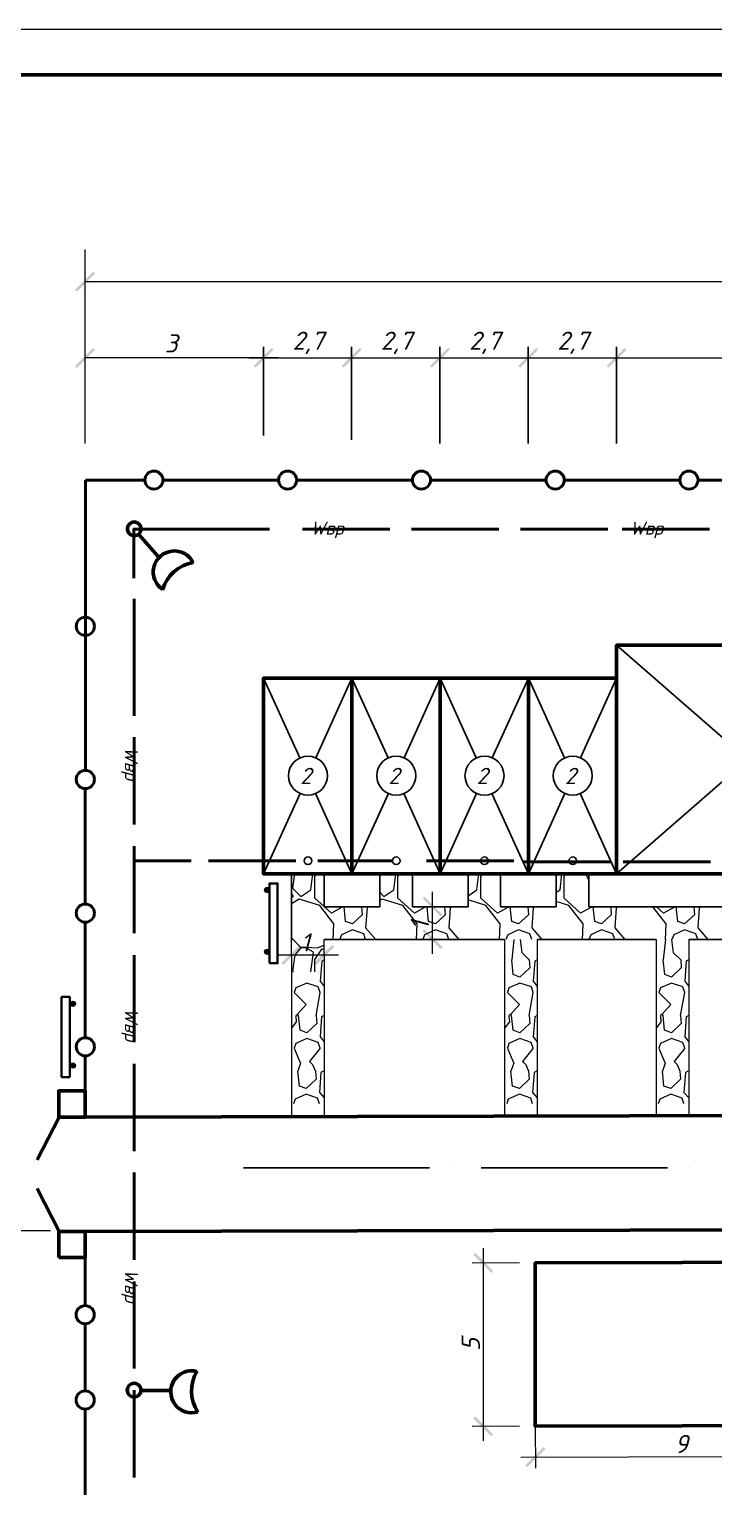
# Model space of a CAD drawing. Header units: millimetres. Extents: x 2279 to 5236, y 896 to 2828.
# Drawn here: x 3529.2 to 3604.6, y 2539.6 to 2700.3 of the extents above; entities that cross this region are included whole.
import ezdxf

# ---------------------------------------------------------------- set-up
doc = ezdxf.new("R2010")
doc.units = ezdxf.units.MM
for name, color, linetype in [('PDF _!!ОСНОВНАЯ', 7, 'Continuous'), ('PDF _!!СЕТИ - ВК', 7, 'Continuous'), ('PDF _!!ТОНКАЯ', 7, 'Continuous'), ('PDF _0', 7, 'Continuous'), ('PDF _оси', 7, 'Continuous'), ('PDF _Текст', 7, 'Continuous')]:
    doc.layers.add(name, color=color, linetype=linetype)
doc.layers.add('Тонкие', color=83, linetype='Continuous', lineweight=15)
doc.styles.add('PDF ISOCPEUR Italic', font='isocpeui.ttf')

msp = doc.modelspace()

# ---------------------------------------------------------------- linework, layer by layer
at = {"linetype": 'ByBlock', "lineweight": 40, "ltscale": 10}
for p, q in [((3535.43, 2650.59), (3535.42, 2649.9)), ((3535.42, 2635.47), (3535.42, 2649.9)), ((3541.97, 2650.59), (3535.43, 2650.59)), ((3535.42, 2618.59), (3535.42, 2635.47)), ((3540.79, 2608.61), (3547.06, 2608.61)), ((3535.4, 2557.6), (3535.4, 2550.2))]:
    msp.add_line(p, q, dxfattribs=at)
at = {"linetype": 'ByBlock', "lineweight": 15, "ltscale": 10}
for p, q in [((3581.6, 2599.97), (3581.6, 2580.5)), ((3582.63, 2599.97), (3582.38, 2597.7)), ((3583.52, 2598.49), (3583.34, 2599.97)), ((3585.19, 2599.97), (3585.19, 2580.51)), ((3598.28, 2599.97), (3598.28, 2580.54)), ((3599.31, 2599.97), (3599.06, 2597.7)), ((3600.2, 2598.49), (3600.02, 2599.97)), ((3601.87, 2599.97), (3601.87, 2580.55)), ((3558.13, 2598.25), (3558.13, 2580.44)), ((3561.72, 2598.26), (3561.72, 2580.45)), ((3584.31, 2597.7), (3583.52, 2598.49)), ((3600.99, 2597.7), (3600.2, 2598.49)), ((3558.43, 2594.11), (3559.74, 2592.8)), ((3560.83, 2591.58), (3561.28, 2594.11)), ((3581.91, 2594.11), (3583.22, 2592.8)), ((3584.3, 2591.58), (3584.75, 2594.11)), ((3598.59, 2594.11), (3599.9, 2592.8)), ((3600.98, 2591.58), (3601.43, 2594.11)), ((3558.8, 2591.72), (3558.63, 2591.58)), ((3559.74, 2592.8), (3558.8, 2591.72)), ((3558.9, 2591.58), (3558.8, 2591.72)), ((3582.28, 2591.72), (3582.1, 2591.58)), ((3583.22, 2592.8), (3582.28, 2591.72)), ((3582.37, 2591.58), (3582.28, 2591.72)), ((3598.96, 2591.72), (3598.78, 2591.58)), ((3599.9, 2592.8), (3598.96, 2591.72)), ((3599.05, 2591.58), (3598.96, 2591.72)), ((3558.43, 2587.99), (3558.84, 2587)), ((3558.84, 2587), (3559.12, 2586.31)), ((3561.27, 2587.99), (3560.11, 2586.5)), ((3581.9, 2587.99), (3582.31, 2587)), ((3582.31, 2587), (3582.6, 2586.31)), ((3584.74, 2587.99), (3583.58, 2586.5)), ((3598.58, 2587.99), (3598.99, 2587)), ((3598.99, 2587), (3599.28, 2586.31)), ((3601.43, 2587.99), (3600.26, 2586.5)), ((3559.12, 2586.31), (3558.83, 2585.43)), ((3560.11, 2586.5), (3560.45, 2586.16)), ((3560.45, 2586.16), (3560.76, 2585.43)), ((3582.6, 2586.31), (3582.3, 2585.43)), ((3583.58, 2586.5), (3583.93, 2586.16)), ((3583.93, 2586.16), (3584.23, 2585.43)), ((3599.28, 2586.31), (3598.98, 2585.43)), ((3600.26, 2586.5), (3600.61, 2586.16)), ((3600.61, 2586.16), (3600.91, 2585.43))]:
    msp.add_line(p, q, dxfattribs=at)
at = {"layer": 'PDF _!!ОСНОВНАЯ', "lineweight": 50}
for points in [[(3446.91, 2111.29), (4262.91, 2111.29), (4262.91, 2695.25), (3446.91, 2695.25)], [(3593.93, 2607.19), (3622.75, 2607.19), (3622.75, 2632.38), (3593.93, 2632.38)], [(3564.77, 2607.19), (3564.77, 2628.76), (3555.05, 2628.76), (3555.05, 2607.19)], [(3574.49, 2607.19), (3574.49, 2628.76), (3564.77, 2628.76), (3564.77, 2607.19)], [(3584.21, 2607.19), (3584.21, 2628.76), (3574.49, 2628.76), (3574.49, 2607.19)], [(3593.93, 2607.19), (3593.93, 2628.76), (3584.21, 2628.76), (3584.21, 2607.19)], [(3532.49, 2580.39), (3535.41, 2580.39), (3535.41, 2583.27), (3532.49, 2583.27)], [(3532.49, 2564.91), (3535.41, 2564.91), (3535.41, 2567.79), (3532.49, 2567.79)], [(3617.34, 2546.4), (3617.37, 2564.39), (3584.97, 2564.31), (3584.97, 2546.31)]]:
    msp.add_lwpolyline(points, close=True, dxfattribs=at)
at = {"layer": 'PDF _!!ОСНОВНАЯ', "lineweight": 40}
for points in [[(3556.67, 2650.57), (3546.51, 2650.57), (3543.97, 2650.57)], [(3571.4, 2650.57), (3561.24, 2650.57), (3558.7, 2650.57)], [(3586.14, 2650.57), (3575.98, 2650.57), (3573.44, 2650.57)], [(3600.87, 2650.57), (3590.71, 2650.57), (3588.17, 2650.57)], [(3600.87, 2650.57), (3590.71, 2650.57), (3588.17, 2650.57)], [(3615.6, 2650.57), (3605.44, 2650.57), (3602.9, 2650.57)], [(3555.69, 2645.19), (3540.77, 2645.19), (3540.77, 2639.77)], [(3548.81, 2645.19), (3540.77, 2645.19)], [(3568.97, 2645.19), (3559.35, 2645.19)], [(3580.96, 2645.19), (3571.34, 2645.19)], [(3580.96, 2645.19), (3571.38, 2645.19)], [(3592.95, 2645.19), (3583.33, 2645.19)], [(3604.15, 2645.19), (3594.54, 2645.19)], [(3540.79, 2637.51), (3540.79, 2624.62)], [(3540.79, 2622.25), (3540.79, 2612.63)], [(3540.79, 2622.21), (3540.79, 2612.63)], [(3535.41, 2603.86), (3535.41, 2614.02), (3535.41, 2616.56)], [(3540.79, 2610.23), (3540.79, 2600.64)], [(3558.6, 2608.61), (3548.98, 2608.61)], [(3558.6, 2608.61), (3549.66, 2608.61)], [(3569.24, 2608.61), (3561.01, 2608.61)], [(3582.62, 2608.61), (3573, 2608.61)], [(3593.32, 2608.53), (3583.7, 2608.53)], [(3604.29, 2608.53), (3594.67, 2608.53)], [(3535.41, 2589.13), (3535.41, 2599.29), (3535.41, 2601.83)], [(3540.79, 2598.24), (3540.79, 2588.65)], [(3535.41, 2580.39), (3535.41, 2587.09)], [(3540.79, 2586.25), (3540.79, 2576.63)], [(3540.79, 2574.26), (3540.79, 2564.64)], [(3540.79, 2574.26), (3540.79, 2564.67)], [(3535.41, 2567.79), (3535.41, 2559.66)], [(3540.79, 2562.27), (3540.79, 2552.68)], [(3540.79, 2550.28), (3540.79, 2540.66)], [(3535.39, 2548.17), (3535.39, 2538.01), (3535.39, 2535.47)]]:
    msp.add_lwpolyline(points, dxfattribs=at)
at = {"layer": 'PDF _!!ОСНОВНАЯ', "lineweight": 50}
for points in [[(3543.43, 2642.17), (3541.3, 2644.58)], [(3532.53, 2580.39), (3530.12, 2575.68)], [(3820.37, 2581.08), (3535.41, 2580.39)], [(3532.53, 2567.79), (3530.12, 2572.5)], [(3820.37, 2568.48), (3535.41, 2567.79)], [(3544.77, 2550.26), (3541.55, 2550.26)]]:
    msp.add_lwpolyline(points, dxfattribs=at)
at = {"layer": 'PDF _!!ОСНОВНАЯ', "lineweight": 25}
for points in [[(3573.33, 2574.78), (3552.84, 2574.78)], [(3575.7, 2574.78), (3575.7, 2574.78)], [(3599.52, 2574.78), (3579.03, 2574.78)], [(3601.89, 2574.78), (3601.89, 2574.78)]]:
    msp.add_lwpolyline(points, dxfattribs=at)
at = {"layer": 'PDF _!!ОСНОВНАЯ', "lineweight": 40}
for centre in [(3542.97, 2650.59), (3542.97, 2650.59), (3557.7, 2650.59), (3557.7, 2650.59), (3572.44, 2650.59), (3572.44, 2650.59), (3587.17, 2650.59), (3587.17, 2650.59), (3601.9, 2650.59), (3601.9, 2650.59), (3535.42, 2634.47), (3535.42, 2617.59), (3535.42, 2602.86), (3535.42, 2588.13), (3535.4, 2558.6), (3535.4, 2549.2)]:
    msp.add_circle(centre, 0.999, dxfattribs=at)
at = {"layer": 'PDF _!!ОСНОВНАЯ', "lineweight": 50}
for centre in [(3540.81, 2645.21), (3540.79, 2550.28)]:
    msp.add_circle(centre, 0.762, dxfattribs=at)
for centre, radius, start, end in [((3545.22, 2640.46), 2.32, 26.2024, 236.7938), ((3547.95, 2637.36), 4.18, 98.8605, 164.1357), ((3547.14, 2550.11), 2.32, 75.8117, 286.4031), ((3551.29, 2550.2), 4.18, 148.4698, 213.745)]:
    msp.add_arc(centre, radius, start, end, dxfattribs=at)
at = {"layer": 'PDF _!!СЕТИ - ВК', "lineweight": 20}
for points in [[(3535.39, 2654.63), (3535.39, 2676.02)], [(3535.39, 2672.48), (3930.12, 2672.48)], [(3556.65, 2664.06), (3535.39, 2664.06)], [(3553.43, 2664.06), (3566.37, 2664.06)], [(3563.15, 2664.06), (3576.09, 2664.06)], [(3572.87, 2664.06), (3585.81, 2664.06)], [(3582.59, 2664.06), (3595.53, 2664.06)], [(3592.31, 2664.06), (3624.32, 2664.06)], [(3573.67, 2598.38), (3573.67, 2605.19)], [(3574.49, 2603.56), (3572.45, 2603.56)], [(3558.13, 2598.14), (3558.13, 2599.88)], [(3561.72, 2598.14), (3561.72, 2599.97)], [(3575.44, 2599.97), (3572.45, 2599.97)], [(3556.54, 2598.25), (3563.31, 2598.25)], [(3531.58, 2567.86), (3526.36, 2567.86)], [(3579.24, 2565.92), (3579.24, 2544.7)], [(3583.24, 2564.31), (3578.04, 2564.29)], [(3583.24, 2546.31), (3578.04, 2546.28)], [(3584.97, 2546.31), (3584.99, 2541.68)], [(3583.39, 2542.91), (3618.97, 2543)]]:
    msp.add_lwpolyline(points, dxfattribs=at)
for points in [[(3555.03, 2665.28), (3555.03, 2655.5)], [(3564.75, 2665.28), (3564.75, 2655.02)], [(3574.47, 2665.28), (3574.47, 2654.63)], [(3584.19, 2665.28), (3584.19, 2654.63)], [(3593.91, 2665.28), (3593.91, 2654.63)]]:
    msp.add_lwpolyline(points, close=True, dxfattribs=at)
at = {"layer": 'PDF _!!СЕТИ - ВК', "lineweight": 25}
msp.add_lwpolyline([(3573.67, 2599.97), (3572.45, 2599.97)], dxfattribs=at)
at = {"layer": 'PDF _!!ТОНКАЯ', "lineweight": 25}
for points in [[(3593.93, 2632.38), (3606.73, 2621.21)], [(3555.05, 2628.76), (3559.04, 2619.96)], [(3568.76, 2619.96), (3564.77, 2628.76), (3560.8, 2619.96)], [(3578.48, 2619.96), (3574.49, 2628.76), (3570.52, 2619.96)], [(3588.2, 2619.96), (3584.21, 2628.76), (3580.24, 2619.96)], [(3593.93, 2628.76), (3589.96, 2619.96)], [(3589.96, 2615.99), (3593.93, 2607.19), (3606.73, 2618.36)], [(3559.04, 2615.99), (3555.05, 2607.19), (3651.33, 2607.19)], [(3560.8, 2615.99), (3564.77, 2607.19), (3568.76, 2615.99)], [(3570.52, 2615.99), (3574.49, 2607.19), (3578.48, 2615.99)], [(3580.24, 2615.99), (3584.21, 2607.19), (3588.2, 2615.99)], [(3558.13, 2599.88), (3558.13, 2607.19), (3561.72, 2607.19), (3561.72, 2603.56), (3567.85, 2603.56), (3567.85, 2607.19), (3571.44, 2607.19), (3571.44, 2603.56), (3577.57, 2603.56), (3577.57, 2607.19), (3581.16, 2607.19), (3581.16, 2603.56), (3587.29, 2603.56), (3587.29, 2607.19), (3590.88, 2607.19), (3590.88, 2603.56), (3606.53, 2603.56)], [(3710.57, 2603.56), (3710.57, 2603.56), (3710.57, 2603.56), (3710.57, 2603.56), (3710.57, 2603.56), (3710.57, 2603.56), (3710.57, 2603.56), (3710.57, 2603.56), (3710.57, 2603.56), (3710.57, 2599.97), (3601.87, 2599.97)], [(3581.6, 2599.97), (3561.72, 2599.97)], [(3598.28, 2599.97), (3585.19, 2599.97)]]:
    msp.add_lwpolyline(points, dxfattribs=at)
for centre, radius in [((3559.94, 2618.01), 2.15), ((3569.66, 2618.01), 2.15), ((3579.38, 2618.01), 2.15), ((3589.1, 2618.01), 2.15), ((3559.94, 2608.63), 0.423), ((3569.66, 2608.63), 0.423), ((3579.38, 2608.63), 0.423), ((3589.1, 2608.63), 0.423)]:
    msp.add_circle(centre, radius, dxfattribs=at)
at = {"layer": 'PDF _0', "lineweight": 20}
for points in [[(3558.47, 2607.19), (3558.23, 2605.6), (3559.14, 2604.68), (3560.26, 2605.43), (3560.47, 2607.19)], [(3561.72, 2603.6), (3560.7, 2604.51), (3560.7, 2606.88), (3560.91, 2607.19)], [(3567.85, 2605.16), (3568.29, 2604.68), (3569.41, 2605.43), (3569.61, 2607.19)], [(3572.79, 2603.56), (3572.79, 2603.5), (3571.68, 2602.85), (3569.85, 2604.51), (3569.85, 2606.88), (3570.05, 2607.19)], [(3577.57, 2604.78), (3578.55, 2605.43), (3578.75, 2607.19)], [(3581.94, 2603.56), (3581.94, 2603.5), (3580.82, 2602.85), (3578.99, 2604.51), (3578.99, 2606.88), (3579.19, 2607.19)], [(3587.29, 2605.16), (3587.7, 2605.43), (3587.9, 2607.19)], [(3591.08, 2603.56), (3591.08, 2603.5), (3589.96, 2602.85), (3588.14, 2604.51), (3588.14, 2606.88), (3588.34, 2607.19)], [(3590.51, 2607.19), (3590.88, 2606.48)], [(3590.88, 2607.02), (3590.81, 2607.19)], [(3558.13, 2604.61), (3558.33, 2604.68), (3558.13, 2605.05)], [(3562.73, 2599.97), (3562.8, 2601.67), (3561.24, 2603.7), (3558.98, 2604.41), (3558.13, 2603.9)], [(3571.88, 2599.97), (3571.95, 2601.67), (3570.39, 2603.7), (3568.12, 2604.41), (3567.85, 2604.24)], [(3581.02, 2599.97), (3581.09, 2601.67), (3579.53, 2603.7), (3577.57, 2604.31)], [(3563.65, 2603.56), (3563.65, 2603.5), (3562.53, 2602.85), (3561.75, 2603.56)], [(3565.85, 2603.56), (3565.92, 2602.68), (3564.83, 2601.67), (3564.09, 2601.94), (3563.92, 2603.56)], [(3566.73, 2603.56), (3566.46, 2603.43), (3566.29, 2601.23), (3567.41, 2599.97)], [(3574.99, 2603.56), (3575.06, 2602.68), (3573.98, 2601.67), (3573.23, 2601.94), (3573.06, 2603.56)], [(3575.88, 2603.56), (3575.6, 2603.43), (3575.44, 2601.23), (3576.55, 2599.97)], [(3584.14, 2603.56), (3584.21, 2602.68), (3583.12, 2601.67), (3582.38, 2601.94), (3582.21, 2603.56)], [(3585.02, 2603.56), (3584.75, 2603.43), (3584.58, 2601.23), (3585.7, 2599.97)], [(3590.17, 2599.97), (3590.24, 2601.67), (3588.68, 2603.7), (3587.29, 2604.14)], [(3593.28, 2603.56), (3593.35, 2602.68), (3592.27, 2601.67), (3591.52, 2601.94), (3591.35, 2603.56)], [(3594.16, 2603.56), (3593.89, 2603.43), (3593.72, 2601.23), (3594.84, 2599.97)], [(3599.31, 2599.97), (3599.38, 2601.67), (3597.92, 2603.56)], [(3600.23, 2603.56), (3600.23, 2603.5), (3599.11, 2602.85), (3598.33, 2603.56)], [(3602.43, 2603.56), (3602.5, 2602.68), (3601.41, 2601.67), (3600.67, 2601.94), (3600.5, 2603.56)], [(3603.31, 2603.56), (3603.04, 2603.43), (3602.87, 2601.23), (3603.99, 2599.97)], [(3558.13, 2600.14), (3559.08, 2599.13), (3560.97, 2599.03), (3561.72, 2599.33)], [(3566.29, 2599.97), (3566.09, 2600.58), (3564.83, 2601.02), (3563.65, 2600.48), (3563.45, 2599.97)], [(3575.44, 2599.97), (3575.23, 2600.58), (3573.98, 2601.02), (3572.79, 2600.48), (3572.59, 2599.97)], [(3584.58, 2599.97), (3584.38, 2600.58), (3583.12, 2601.02), (3581.94, 2600.48), (3581.73, 2599.97)], [(3593.72, 2599.97), (3593.52, 2600.58), (3592.27, 2601.02), (3591.08, 2600.48), (3590.88, 2599.97)], [(3602.87, 2599.97), (3602.66, 2600.58), (3601.41, 2601.02), (3600.23, 2600.48), (3600.02, 2599.97)], [(3560.26, 2596.38), (3560.53, 2598.55), (3559.69, 2599.03), (3559.14, 2599.03), (3558.5, 2598.28), (3558.23, 2596.45), (3558.33, 2596.38)], [(3560.7, 2596.38), (3560.7, 2597.74), (3561.52, 2598.92), (3561.72, 2598.89)], [(3561.72, 2597.7), (3561.45, 2597.57), (3561.28, 2595.37), (3561.72, 2594.79)], [(3584.31, 2597.7), (3584.38, 2596.82), (3583.29, 2595.81), (3582.55, 2596.08), (3582.38, 2597.7)], [(3585.19, 2597.7), (3584.92, 2597.57), (3584.75, 2595.37), (3585.19, 2594.79)], [(3600.99, 2597.7), (3601.06, 2596.82), (3599.97, 2595.81), (3599.23, 2596.08), (3599.06, 2597.7)], [(3601.87, 2597.7), (3601.6, 2597.57), (3601.43, 2595.37), (3601.87, 2594.79)], [(3561.28, 2594.11), (3561.08, 2594.72), (3559.82, 2595.16), (3558.6, 2594.62), (3558.43, 2594.11)], [(3584.75, 2594.11), (3584.55, 2594.72), (3583.29, 2595.16), (3582.08, 2594.62), (3581.91, 2594.11)], [(3601.43, 2594.11), (3601.23, 2594.72), (3599.97, 2595.16), (3598.76, 2594.62), (3598.59, 2594.11)], [(3558.63, 2591.58), (3558.6, 2591.51), (3558.65, 2590.87), (3558.13, 2590.18)], [(3560.83, 2591.58), (3560.9, 2590.7), (3559.82, 2589.68), (3559.07, 2589.95), (3558.9, 2591.58)], [(3561.71, 2591.58), (3561.44, 2591.44), (3561.27, 2589.24), (3561.72, 2588.66)], [(3582.1, 2591.58), (3582.07, 2591.51), (3582.13, 2590.87), (3581.6, 2590.18)], [(3584.3, 2591.58), (3584.37, 2590.7), (3583.29, 2589.68), (3582.54, 2589.95), (3582.37, 2591.58)], [(3585.19, 2591.58), (3584.91, 2591.44), (3584.74, 2589.24), (3585.19, 2588.66)], [(3598.78, 2591.58), (3598.75, 2591.51), (3598.81, 2590.87), (3598.28, 2590.18)], [(3600.98, 2591.58), (3601.05, 2590.7), (3599.97, 2589.68), (3599.22, 2589.95), (3599.05, 2591.58)], [(3601.87, 2591.58), (3601.59, 2591.44), (3601.43, 2589.24), (3601.87, 2588.66)], [(3561.27, 2587.99), (3561.07, 2588.6), (3559.82, 2589.04), (3558.6, 2588.49), (3558.43, 2587.99)], [(3584.74, 2587.99), (3584.54, 2588.6), (3583.29, 2589.04), (3582.07, 2588.49), (3581.9, 2587.99)], [(3601.43, 2587.99), (3601.22, 2588.6), (3599.97, 2589.04), (3598.75, 2588.49), (3598.58, 2587.99)], [(3560.76, 2585.43), (3560.83, 2584.55), (3559.74, 2583.53), (3559, 2583.8), (3558.83, 2585.43)], [(3561.64, 2585.43), (3561.37, 2585.29), (3561.2, 2583.09), (3561.72, 2582.51)], [(3584.23, 2585.43), (3584.3, 2584.55), (3583.22, 2583.53), (3582.47, 2583.8), (3582.3, 2585.43)], [(3585.11, 2585.43), (3584.84, 2585.29), (3584.67, 2583.09), (3585.19, 2582.51)], [(3600.91, 2585.43), (3600.98, 2584.55), (3599.9, 2583.53), (3599.15, 2583.8), (3598.98, 2585.43)], [(3601.79, 2585.43), (3601.52, 2585.29), (3601.35, 2583.09), (3601.87, 2582.51)], [(3561.2, 2581.84), (3561, 2582.45), (3559.74, 2582.89), (3558.52, 2582.34), (3558.35, 2581.84)], [(3584.67, 2581.84), (3584.47, 2582.45), (3583.22, 2582.89), (3582, 2582.34), (3581.83, 2581.84)], [(3601.35, 2581.84), (3601.15, 2582.45), (3599.9, 2582.89), (3598.68, 2582.34), (3598.51, 2581.84)]]:
    msp.add_lwpolyline(points, dxfattribs=at)
at = {"layer": 'PDF _0', "transparency": 33554559}
for points in [[(3536.27, 2673.56), (3534.47, 2671.36), (3534.27, 2671.56)], [(3536.47, 2673.36), (3536.27, 2673.56), (3534.47, 2671.36)], [(3536.27, 2665.14), (3534.47, 2662.94), (3534.27, 2663.14)], [(3536.47, 2664.94), (3536.27, 2665.14), (3534.47, 2662.94)], [(3555.94, 2665.18), (3554.15, 2662.98), (3553.94, 2663.18)], [(3553.94, 2663.18), (3554.15, 2662.98), (3555.94, 2665.18)], [(3556.14, 2664.97), (3555.94, 2665.18), (3554.15, 2662.98)], [(3554.15, 2662.98), (3555.94, 2665.18), (3556.14, 2664.97)], [(3563.66, 2663.18), (3563.87, 2662.98), (3565.66, 2665.18)], [(3565.66, 2665.18), (3563.87, 2662.98), (3563.66, 2663.18)], [(3563.87, 2662.98), (3565.66, 2665.18), (3565.86, 2664.97)], [(3565.86, 2664.97), (3565.66, 2665.18), (3563.87, 2662.98)], [(3573.38, 2663.18), (3573.59, 2662.98), (3575.38, 2665.18)], [(3575.38, 2665.18), (3573.59, 2662.98), (3573.38, 2663.18)], [(3573.59, 2662.98), (3575.38, 2665.18), (3575.58, 2664.97)], [(3575.58, 2664.97), (3575.38, 2665.18), (3573.59, 2662.98)], [(3583.1, 2663.18), (3583.31, 2662.98), (3585.1, 2665.18)], [(3585.1, 2665.18), (3583.31, 2662.98), (3583.1, 2663.18)], [(3583.31, 2662.98), (3585.1, 2665.18), (3585.3, 2664.97)], [(3585.3, 2664.97), (3585.1, 2665.18), (3583.31, 2662.98)], [(3592.82, 2663.18), (3593.03, 2662.98), (3594.82, 2665.18)], [(3594.82, 2665.18), (3593.03, 2662.98), (3592.82, 2663.18)], [(3593.03, 2662.98), (3594.82, 2665.18), (3595.02, 2664.97)], [(3595.02, 2664.97), (3594.82, 2665.18), (3593.03, 2662.98)], [(3574.79, 2602.68), (3572.56, 2604.48), (3572.76, 2604.68)], [(3574.55, 2602.48), (3574.79, 2602.68), (3572.56, 2604.48)], [(3572.76, 2601.09), (3572.56, 2600.89), (3574.79, 2599.09)], [(3574.79, 2599.09), (3572.56, 2600.89), (3572.76, 2601.09)], [(3572.56, 2600.89), (3574.79, 2599.09), (3574.55, 2598.89)], [(3574.55, 2598.89), (3574.79, 2599.09), (3572.56, 2600.89)], [(3559.01, 2599.36), (3557.21, 2597.16), (3557.01, 2597.37)], [(3559.21, 2599.16), (3559.01, 2599.36), (3557.21, 2597.16)], [(3560.6, 2597.37), (3560.84, 2597.16), (3562.6, 2599.36)], [(3560.84, 2597.16), (3562.6, 2599.36), (3562.84, 2599.16)], [(3580.37, 2563.4), (3578.14, 2565.2), (3578.36, 2565.42)], [(3580.15, 2563.19), (3580.37, 2563.4), (3578.14, 2565.2)], [(3578.36, 2547.41), (3578.14, 2547.19), (3580.34, 2545.42)], [(3578.14, 2547.19), (3580.34, 2545.42), (3580.13, 2545.2)], [(3585.88, 2544.01), (3584.08, 2541.78), (3583.86, 2542)], [(3586.09, 2543.79), (3585.88, 2544.01), (3584.08, 2541.78)]]:
    msp.add_solid(points, dxfattribs=at)
at = {"layer": 'PDF _оси', "lineweight": 18}
for centre in [(3555.44, 2605.41), (3555.44, 2598.6), (3534.04, 2592.87), (3534.04, 2586.06)]:
    msp.add_circle(centre, 0.288, dxfattribs=at)
at = {"layer": 'PDF _Текст', "lineweight": 30}
for points in [[(3555.69, 2597.33), (3555.69, 2606.14), (3556.6, 2606.14), (3556.6, 2597.33)], [(3533.71, 2584.79), (3533.71, 2593.63), (3532.8, 2593.63), (3532.8, 2584.79)]]:
    msp.add_lwpolyline(points, close=True, dxfattribs=at)
at = {"layer": 'PDF _Текст', "transparency": 33554559}
for points in [[(3555.15, 2605.53), (3555.69, 2605.49), (3555.11, 2605.49)], [(3555.69, 2605.49), (3555.11, 2605.49), (3555.69, 2605.43)], [(3555.11, 2605.49), (3555.69, 2605.43), (3555.11, 2605.43)], [(3555.69, 2605.43), (3555.11, 2605.43), (3555.69, 2605.39)], [(3555.11, 2605.43), (3555.69, 2605.39), (3555.11, 2605.39)], [(3555.69, 2605.39), (3555.11, 2605.39), (3555.69, 2605.32)], [(3555.11, 2605.39), (3555.69, 2605.32), (3555.11, 2605.32)], [(3555.69, 2605.32), (3555.11, 2605.32), (3555.69, 2605.26)], [(3555.11, 2605.32), (3555.69, 2605.26), (3555.11, 2605.26)], [(3555.69, 2605.26), (3555.11, 2605.26), (3555.66, 2605.22)], [(3555.11, 2605.26), (3555.66, 2605.22), (3555.15, 2605.22)], [(3555.18, 2605.56), (3555.66, 2605.53), (3555.15, 2605.53)], [(3555.66, 2605.53), (3555.15, 2605.53), (3555.69, 2605.49)], [(3555.66, 2605.22), (3555.15, 2605.22), (3555.62, 2605.19)], [(3555.15, 2605.22), (3555.62, 2605.19), (3555.18, 2605.19)], [(3555.22, 2605.63), (3555.62, 2605.56), (3555.18, 2605.56)], [(3555.62, 2605.56), (3555.18, 2605.56), (3555.66, 2605.53)], [(3555.62, 2605.19), (3555.18, 2605.19), (3555.59, 2605.16)], [(3555.18, 2605.19), (3555.59, 2605.16), (3555.22, 2605.16)], [(3555.28, 2605.63), (3555.59, 2605.63), (3555.22, 2605.63)], [(3555.59, 2605.63), (3555.22, 2605.63), (3555.62, 2605.56)], [(3555.59, 2605.16), (3555.22, 2605.16), (3555.52, 2605.12)], [(3555.22, 2605.16), (3555.52, 2605.12), (3555.28, 2605.12)], [(3555.32, 2605.66), (3555.52, 2605.63), (3555.28, 2605.63)], [(3555.52, 2605.63), (3555.28, 2605.63), (3555.59, 2605.63)], [(3555.52, 2605.12), (3555.28, 2605.12), (3555.49, 2605.09)], [(3555.28, 2605.12), (3555.49, 2605.09), (3555.32, 2605.09)], [(3555.39, 2605.66), (3555.49, 2605.66), (3555.32, 2605.66)], [(3555.49, 2605.66), (3555.32, 2605.66), (3555.52, 2605.63)], [(3555.49, 2605.09), (3555.32, 2605.09), (3555.42, 2605.09)], [(3555.32, 2605.09), (3555.42, 2605.09), (3555.39, 2605.09)], [(3555.42, 2605.66), (3555.39, 2605.66), (3555.49, 2605.66)], [(3555.15, 2598.72), (3555.69, 2598.69), (3555.11, 2598.69)], [(3555.69, 2598.69), (3555.11, 2598.69), (3555.69, 2598.62)], [(3555.11, 2598.69), (3555.69, 2598.62), (3555.11, 2598.62)], [(3555.69, 2598.62), (3555.11, 2598.62), (3555.69, 2598.58)], [(3555.11, 2598.62), (3555.69, 2598.58), (3555.11, 2598.58)], [(3555.69, 2598.58), (3555.11, 2598.58), (3555.69, 2598.52)], [(3555.11, 2598.58), (3555.69, 2598.52), (3555.11, 2598.52)], [(3555.69, 2598.52), (3555.11, 2598.52), (3555.69, 2598.48)], [(3555.11, 2598.52), (3555.69, 2598.48), (3555.11, 2598.48)], [(3555.69, 2598.48), (3555.11, 2598.48), (3555.66, 2598.42)], [(3555.11, 2598.48), (3555.66, 2598.42), (3555.15, 2598.42)], [(3555.18, 2598.79), (3555.66, 2598.72), (3555.15, 2598.72)], [(3555.66, 2598.72), (3555.15, 2598.72), (3555.69, 2598.69)], [(3555.66, 2598.42), (3555.15, 2598.42), (3555.62, 2598.38)], [(3555.15, 2598.42), (3555.62, 2598.38), (3555.18, 2598.38)], [(3555.22, 2598.82), (3555.62, 2598.79), (3555.18, 2598.79)], [(3555.62, 2598.79), (3555.18, 2598.79), (3555.66, 2598.72)], [(3555.62, 2598.38), (3555.18, 2598.38), (3555.59, 2598.35)], [(3555.18, 2598.38), (3555.59, 2598.35), (3555.22, 2598.35)], [(3555.28, 2598.86), (3555.59, 2598.82), (3555.22, 2598.82)], [(3555.59, 2598.82), (3555.22, 2598.82), (3555.62, 2598.79)], [(3555.59, 2598.35), (3555.22, 2598.35), (3555.52, 2598.31)], [(3555.22, 2598.35), (3555.52, 2598.31), (3555.28, 2598.31)], [(3555.32, 2598.86), (3555.52, 2598.86), (3555.28, 2598.86)], [(3555.52, 2598.86), (3555.28, 2598.86), (3555.59, 2598.82)], [(3555.52, 2598.31), (3555.28, 2598.31), (3555.49, 2598.28)], [(3555.28, 2598.31), (3555.49, 2598.28), (3555.32, 2598.28)], [(3555.39, 2598.86), (3555.49, 2598.86), (3555.32, 2598.86)], [(3555.49, 2598.86), (3555.32, 2598.86), (3555.52, 2598.86)], [(3555.49, 2598.28), (3555.32, 2598.28), (3555.42, 2598.28)], [(3555.32, 2598.28), (3555.42, 2598.28), (3555.39, 2598.28)], [(3555.42, 2598.86), (3555.39, 2598.86), (3555.49, 2598.86)], [(3533.82, 2593.05), (3534.26, 2593.02), (3533.78, 2593.02)], [(3533.85, 2593.09), (3534.22, 2593.05), (3533.82, 2593.05)], [(3534.22, 2593.05), (3533.82, 2593.05), (3534.26, 2593.02)], [(3533.88, 2593.12), (3534.19, 2593.09), (3533.85, 2593.09)], [(3534.19, 2593.09), (3533.85, 2593.09), (3534.22, 2593.05)], [(3533.95, 2593.12), (3534.15, 2593.12), (3533.88, 2593.12)], [(3534.15, 2593.12), (3533.88, 2593.12), (3534.19, 2593.09)], [(3533.98, 2593.16), (3534.09, 2593.12), (3533.95, 2593.12)], [(3534.09, 2593.12), (3533.95, 2593.12), (3534.15, 2593.12)], [(3534.05, 2593.16), (3533.98, 2593.16), (3534.09, 2593.12)], [(3533.75, 2592.95), (3534.32, 2592.92), (3533.71, 2592.92)], [(3534.32, 2592.92), (3533.71, 2592.92), (3534.32, 2592.85)], [(3533.71, 2592.92), (3534.32, 2592.85), (3533.71, 2592.85)], [(3534.32, 2592.85), (3533.71, 2592.85), (3534.32, 2592.78)], [(3533.71, 2592.85), (3534.32, 2592.78), (3533.71, 2592.78)], [(3534.32, 2592.78), (3533.71, 2592.78), (3534.29, 2592.75)], [(3533.71, 2592.78), (3534.29, 2592.75), (3533.75, 2592.75)], [(3533.78, 2593.02), (3534.29, 2592.95), (3533.75, 2592.95)], [(3534.29, 2592.95), (3533.75, 2592.95), (3534.32, 2592.92)], [(3534.29, 2592.75), (3533.75, 2592.75), (3534.26, 2592.68)], [(3533.75, 2592.75), (3534.26, 2592.68), (3533.78, 2592.68)], [(3534.26, 2593.02), (3533.78, 2593.02), (3534.29, 2592.95)], [(3534.26, 2592.68), (3533.78, 2592.68), (3534.22, 2592.65)], [(3533.78, 2592.68), (3534.22, 2592.65), (3533.82, 2592.65)], [(3534.22, 2592.65), (3533.82, 2592.65), (3534.19, 2592.61)], [(3533.82, 2592.65), (3534.19, 2592.61), (3533.85, 2592.61)], [(3534.19, 2592.61), (3533.85, 2592.61), (3534.15, 2592.58)], [(3533.85, 2592.61), (3534.15, 2592.58), (3533.88, 2592.58)], [(3534.15, 2592.58), (3533.88, 2592.58), (3534.09, 2592.58)], [(3533.88, 2592.58), (3534.09, 2592.58), (3533.95, 2592.58)], [(3534.09, 2592.58), (3533.95, 2592.58), (3534.05, 2592.55)], [(3533.95, 2592.58), (3534.05, 2592.55), (3533.98, 2592.55)], [(3533.75, 2586.15), (3534.32, 2586.11), (3533.71, 2586.11)], [(3534.32, 2586.11), (3533.71, 2586.11), (3534.32, 2586.04)], [(3533.71, 2586.11), (3534.32, 2586.04), (3533.71, 2586.04)], [(3534.32, 2586.04), (3533.71, 2586.04), (3534.32, 2586.01)], [(3533.71, 2586.04), (3534.32, 2586.01), (3533.71, 2586.01)], [(3534.32, 2586.01), (3533.71, 2586.01), (3534.29, 2585.94)], [(3533.71, 2586.01), (3534.29, 2585.94), (3533.75, 2585.94)], [(3533.78, 2586.21), (3534.29, 2586.15), (3533.75, 2586.15)], [(3534.29, 2586.15), (3533.75, 2586.15), (3534.32, 2586.11)], [(3534.29, 2585.94), (3533.75, 2585.94), (3534.26, 2585.91)], [(3533.75, 2585.94), (3534.26, 2585.91), (3533.78, 2585.91)], [(3533.82, 2586.25), (3534.26, 2586.21), (3533.78, 2586.21)], [(3534.26, 2586.21), (3533.78, 2586.21), (3534.29, 2586.15)], [(3534.26, 2585.91), (3533.78, 2585.91), (3534.22, 2585.84)], [(3533.78, 2585.91), (3534.22, 2585.84), (3533.82, 2585.84)], [(3533.85, 2586.28), (3534.22, 2586.25), (3533.82, 2586.25)], [(3534.22, 2586.25), (3533.82, 2586.25), (3534.26, 2586.21)], [(3534.22, 2585.84), (3533.82, 2585.84), (3534.19, 2585.81)], [(3533.82, 2585.84), (3534.19, 2585.81), (3533.85, 2585.81)], [(3533.88, 2586.31), (3534.19, 2586.28), (3533.85, 2586.28)], [(3534.19, 2586.28), (3533.85, 2586.28), (3534.22, 2586.25)], [(3534.19, 2585.81), (3533.85, 2585.81), (3534.15, 2585.77)], [(3533.85, 2585.81), (3534.15, 2585.77), (3533.88, 2585.77)], [(3533.95, 2586.35), (3534.15, 2586.31), (3533.88, 2586.31)], [(3534.15, 2586.31), (3533.88, 2586.31), (3534.19, 2586.28)], [(3534.15, 2585.77), (3533.88, 2585.77), (3534.09, 2585.77)], [(3533.88, 2585.77), (3534.09, 2585.77), (3533.95, 2585.77)], [(3533.98, 2586.35), (3534.09, 2586.35), (3533.95, 2586.35)], [(3534.09, 2586.35), (3533.95, 2586.35), (3534.15, 2586.31)], [(3534.09, 2585.77), (3533.95, 2585.77), (3534.05, 2585.74)], [(3533.95, 2585.77), (3534.05, 2585.74), (3533.98, 2585.74)], [(3534.05, 2586.35), (3533.98, 2586.35), (3534.09, 2586.35)]]:
    msp.add_solid(points, dxfattribs=at)
at = {"layer": 'Тонкие', "color": 7}
msp.add_line((3426.91, 2700.29), (4267.91, 2700.29), dxfattribs=at)

# ---------------------------------------------------------------- texts
at = {"layer": 'PDF _Текст', "attachment_point": 7, "style": 'PDF ISOCPEUR Italic'}
for s, insert, char_height in [('3', (3544.17, 2664.66), 2), ('2,7', (3558.24, 2664.48), 2), ('2,7', (3567.96, 2664.48), 2), ('2,7', (3577.68, 2664.48), 2), ('2,7', (3587.4, 2664.48), 2), ('Wвр', (3560.24, 2644.18), 1.44), ('Wвр', (3595.42, 2644.18), 1.44), ('2', (3559.08, 2617.08), 1.8), ('2', (3568.8, 2617.08), 1.8), ('2', (3578.52, 2617.08), 1.8), ('2', (3588.24, 2617.08), 1.8), ('1', (3559.14, 2598.65), 2)]:
    msp.add_mtext(s, dxfattribs=dict(at, insert=insert, char_height=char_height))
at = {"layer": 'PDF _Текст', "style": 'PDF ISOCPEUR Italic'}
for s, insert, char_height, attachment_point, rotation in [('Wвр', (3539.38, 2621.16), 1.44, 7, 270), ('1', (3573.27, 2600.99), 2, 7, 90), ('Wвр', (3539.38, 2592.38), 1.44, 7, 270), ('Wвр', (3539.38, 2563.59), 1.44, 7, 270), ('5', (3578.86, 2556.05), 2, 9, 91.0437), ('9', (3600.34, 2543.34), 2, 7, 1.0437)]:
    msp.add_mtext(s, dxfattribs=dict(at, insert=insert, char_height=char_height, attachment_point=attachment_point, rotation=rotation))

doc.saveas('drawing.dxf')
